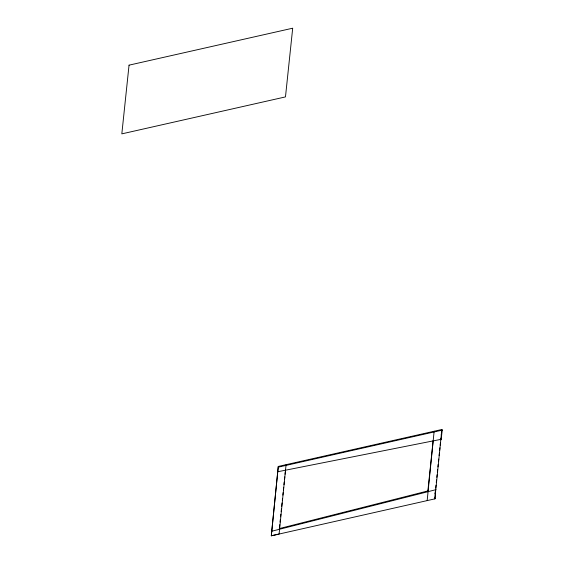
<?xml version="1.0" encoding="UTF-8"?>
<svg xmlns="http://www.w3.org/2000/svg" width="564" height="564" viewBox="0 0 564 564"><rect width="100%" height="100%" fill="white"/><g stroke="black" fill="none" stroke-linecap="round" stroke-linejoin="round"><path stroke-width="0.85" d="M277.798 471.025L278.045 471.68L441.21 439.3L442.176 430.135L441.929 429.486L278.278 466.442L271.305 535.8L434.957 498.844L435.676 489.023M278.278 466.442L271.305 535.8L279.095 534.038L286.075 464.68M279.49 527.291L279.765 524.682M280.04 522.074L280.315 519.465M280.59 516.857L280.865 514.248M281.14 511.64L281.415 509.031M281.69 506.423L282.049 502.947M282.324 500.339L282.508 498.597M282.874 495.121L283.149 492.506M283.424 489.897L283.699 487.289M283.974 484.68L284.242 482.072M284.517 479.463L284.792 476.855M285.067 474.246L285.342 471.638M427.836 491.251L433.131 440.808M427.167 500.599L434.139 431.241M435.084 493.86L435.359 491.251M435.725 487.768L436 485.16M436.275 482.551L436.55 479.943M436.825 477.334L437.1 474.726M437.368 472.117L437.643 469.509M437.918 466.9L438.193 464.292M438.468 461.676L438.743 459.068M439.109 455.592L439.384 452.984M439.659 450.375L439.927 447.767M440.202 445.158L440.477 442.55M440.752 439.941L440.935 438.2M441.302 434.717L441.577 432.109M435.147 494.022L435.415 491.526M441.323 435.309L441.668 431.982M279.208 528.616L428.231 490.849M278.524 467.098L442.176 430.135M435.916 489.679L271.785 531.217L271.545 530.562M441.852 429.5L434.872 498.858L434.632 498.202M440.97 438.644L441.21 439.3M434.71 498.188L434.957 498.844M129.043 65.156L121.824 133.865L285.476 96.902L292.695 28.2L129.043 65.156"/></g></svg>
